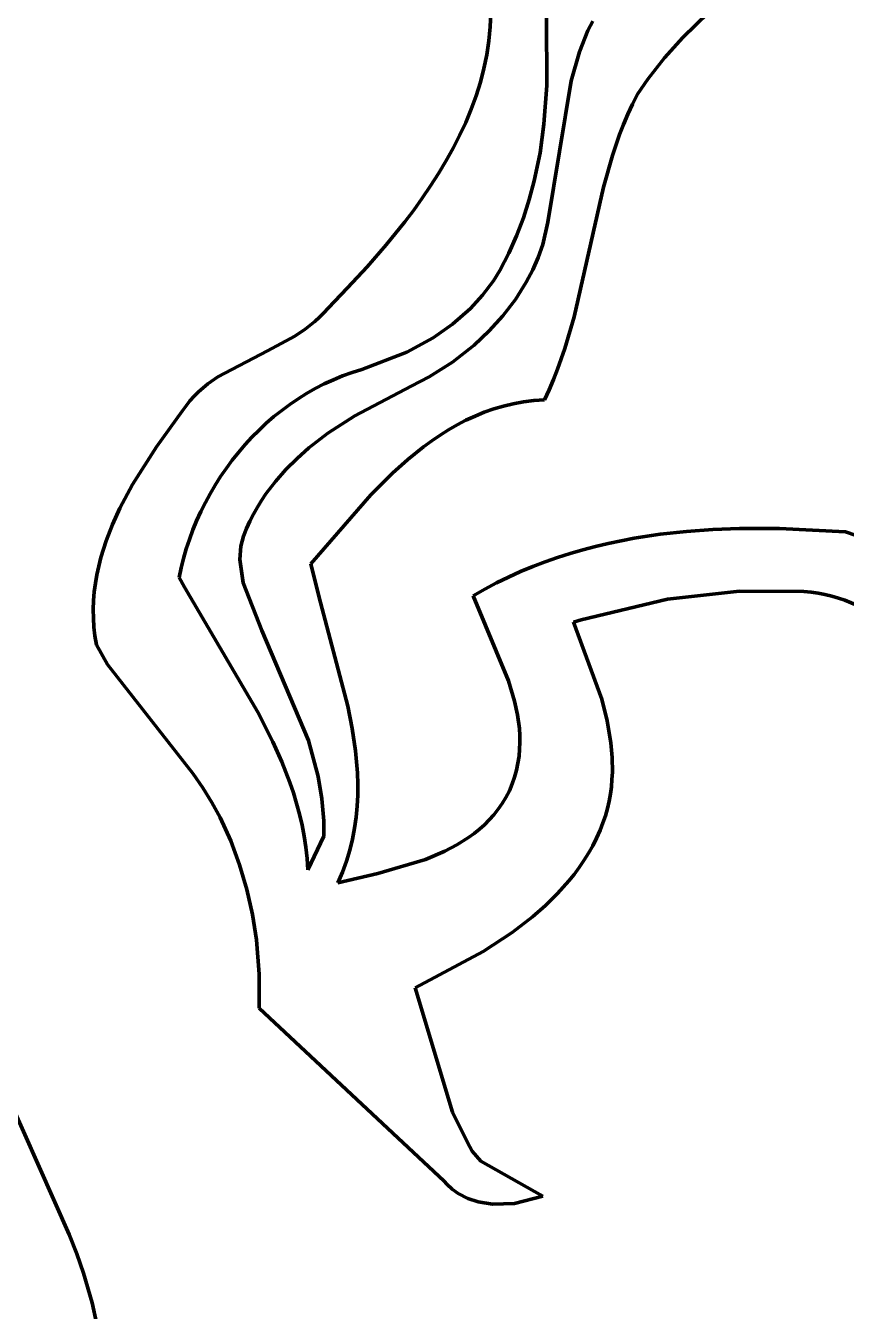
# Model space of a CAD drawing. Header units: millimetres. Extents: x 0 to 12, y 0 to 9.
# Drawn here: x 8.952 to 9.781, y 3.313 to 4.612 of the extents above; entities that cross this region are included whole.
import ezdxf

# ---------------------------------------------------------------- set-up
doc = ezdxf.new("R2010")
doc.units = ezdxf.units.MM
doc.layers.add('color#030303ff', color=7, linetype='CONTINUOUS', lineweight=100)
doc.layers.add('color#ffffffff', color=7, linetype='CONTINUOUS', lineweight=100)

msp = doc.modelspace()

# ---------------------------------------------------------------- linework, layer by layer
at = {"layer": 'color#030303ff'}
for p, q in [((9.4208, 4.6104), (9.4213, 4.6247)), ((9.6415, 4.6253), (9.6153, 4.5997)), ((9.4195, 4.5962), (9.4208, 4.6104)), ((9.4775, 4.6191), (9.478, 4.551)), ((9.5193, 4.6066), (9.5243, 4.6163)), ((9.511, 4.5852), (9.5193, 4.6066)), ((9.6153, 4.5997), (9.5969, 4.5792)), ((9.4174, 4.5821), (9.4195, 4.5962)), ((9.5026, 4.556), (9.511, 4.5852)), ((9.4145, 4.5682), (9.4174, 4.5821)), ((9.5969, 4.5792), (9.58, 4.5575)), ((9.4109, 4.5544), (9.4145, 4.5682)), ((9.4066, 4.5407), (9.4109, 4.5544)), ((9.478, 4.551), (9.4751, 4.5121)), ((9.479, 4.413), (9.5026, 4.556)), ((9.58, 4.5575), (9.5695, 4.5423)), ((9.4016, 4.5272), (9.4066, 4.5407)), ((9.5645, 4.5323), (9.5598, 4.5222)), ((9.5695, 4.5423), (9.5645, 4.5323)), ((9.3961, 4.5139), (9.4016, 4.5272)), ((9.5598, 4.5222), (9.5555, 4.5119)), ((9.3899, 4.5007), (9.3961, 4.5139)), ((9.4751, 4.5121), (9.4711, 4.4832)), ((9.5555, 4.5119), (9.5514, 4.5015)), ((9.3833, 4.4877), (9.3899, 4.5007)), ((9.5514, 4.5015), (9.5442, 4.4805)), ((9.3761, 4.4748), (9.3833, 4.4877)), ((9.4711, 4.4832), (9.4653, 4.4547)), ((9.5442, 4.4805), (9.5352, 4.4484)), ((9.3685, 4.4622), (9.3761, 4.4748)), ((9.3605, 4.4497), (9.3685, 4.4622)), ((9.4653, 4.4547), (9.4603, 4.4359)), ((9.3522, 4.4374), (9.3605, 4.4497)), ((9.5352, 4.4484), (9.5056, 4.3175)), ((9.3435, 4.4253), (9.3522, 4.4374)), ((9.4603, 4.4359), (9.4544, 4.4175)), ((9.3345, 4.4134), (9.3435, 4.4253)), ((9.4544, 4.4175), (9.4475, 4.3994)), ((9.3158, 4.3903), (9.3345, 4.4134)), ((9.4741, 4.3907), (9.479, 4.413)), ((9.2964, 4.3681), (9.3158, 4.3903)), ((9.4475, 4.3994), (9.4396, 4.3817)), ((9.4693, 4.3775), (9.4741, 4.3907)), ((9.4396, 4.3817), (9.4305, 4.3644)), ((9.4637, 4.3648), (9.4693, 4.3775)), ((9.2767, 4.3468), (9.2964, 4.3681)), ((9.4305, 4.3644), (9.424, 4.3539)), ((9.4572, 4.3526), (9.4637, 4.3648)), ((9.424, 4.3539), (9.4131, 4.3393)), ((9.4462, 4.335), (9.4572, 4.3526)), ((9.257, 4.3264), (9.2767, 4.3468)), ((9.4131, 4.3393), (9.4008, 4.3259)), ((9.2527, 4.3216), (9.257, 4.3264)), ((9.4008, 4.3259), (9.3828, 4.31)), ((9.4336, 4.3185), (9.4462, 4.335)), ((9.2339, 4.3049), (9.2437, 4.3127)), ((9.2437, 4.3127), (9.2483, 4.317)), ((9.2483, 4.317), (9.2527, 4.3216)), ((9.4197, 4.3032), (9.4336, 4.3185)), ((9.5056, 4.3175), (9.4963, 4.2855)), ((9.2235, 4.298), (9.2339, 4.3049)), ((9.3828, 4.31), (9.363, 4.2962)), ((9.4045, 4.2889), (9.4197, 4.3032)), ((9.1958, 4.2831), (9.2235, 4.298)), ((9.363, 4.2962), (9.3364, 4.2817)), ((9.3826, 4.2718), (9.4045, 4.2889)), ((9.1457, 4.2569), (9.1958, 4.2831)), ((9.3364, 4.2817), (9.291, 4.2643)), ((9.4963, 4.2855), (9.4889, 4.2645)), ((9.2813, 4.2613), (9.2717, 4.2578)), ((9.291, 4.2643), (9.2813, 4.2613)), ((9.3592, 4.2569), (9.3826, 4.2718)), ((9.4889, 4.2645), (9.4848, 4.2541)), ((9.1261, 4.2417), (9.1356, 4.2497)), ((9.1356, 4.2497), (9.1457, 4.2569)), ((9.2531, 4.2498), (9.2441, 4.2451)), ((9.2623, 4.254), (9.2531, 4.2498)), ((9.2717, 4.2578), (9.2623, 4.254)), ((9.2839, 4.2175), (9.3408, 4.2473)), ((9.3408, 4.2473), (9.3592, 4.2569)), ((9.4848, 4.2541), (9.4803, 4.2439)), ((9.1174, 4.2325), (9.1217, 4.2373)), ((9.1217, 4.2373), (9.1261, 4.2417)), ((9.2267, 4.2348), (9.2183, 4.229)), ((9.2353, 4.2401), (9.2267, 4.2348)), ((9.2441, 4.2451), (9.2353, 4.2401)), ((9.4755, 4.2337), (9.4648, 4.233)), ((9.4803, 4.2439), (9.4755, 4.2337)), ((9.0837, 4.1863), (9.1097, 4.2221)), ((9.1097, 4.2221), (9.1135, 4.2275)), ((9.1135, 4.2275), (9.1174, 4.2325)), ((9.2102, 4.223), (9.2023, 4.2167)), ((9.2183, 4.229), (9.2102, 4.223)), ((9.4148, 4.2211), (9.4055, 4.2173)), ((9.4243, 4.2245), (9.4148, 4.2211)), ((9.4341, 4.2273), (9.4243, 4.2245)), ((9.4441, 4.2297), (9.4341, 4.2273)), ((9.4543, 4.2316), (9.4441, 4.2297)), ((9.4648, 4.233), (9.4543, 4.2316)), ((9.1946, 4.21), (9.1872, 4.2031)), ((9.2023, 4.2167), (9.1946, 4.21)), ((9.2568, 4.1998), (9.2839, 4.2175)), ((9.3874, 4.2084), (9.3786, 4.2034)), ((9.3963, 4.213), (9.3874, 4.2084)), ((9.4055, 4.2173), (9.3963, 4.213)), ((9.1801, 4.1958), (9.1732, 4.1884)), ((9.1872, 4.2031), (9.1801, 4.1958)), ((9.2376, 4.1851), (9.2568, 4.1998)), ((9.3701, 4.198), (9.3617, 4.1923)), ((9.3786, 4.2034), (9.3701, 4.198)), ((9.0595, 4.1481), (9.0837, 4.1863)), ((9.1732, 4.1884), (9.1666, 4.1806)), ((9.2256, 4.1745), (9.2376, 4.1851)), ((9.3535, 4.1863), (9.3375, 4.1735)), ((9.3617, 4.1923), (9.3535, 4.1863)), ((9.1602, 4.1727), (9.1542, 4.1645)), ((9.1666, 4.1806), (9.1602, 4.1727)), ((9.2143, 4.1633), (9.2256, 4.1745)), ((9.3375, 4.1735), (9.3222, 4.1597)), ((9.1484, 4.1561), (9.143, 4.1475)), ((9.1542, 4.1645), (9.1484, 4.1561)), ((9.2038, 4.1513), (9.2143, 4.1633)), ((9.3222, 4.1597), (9.3002, 4.1377)), ((9.0467, 4.1242), (9.0595, 4.1481)), ((9.143, 4.1475), (9.1378, 4.1387)), ((9.1942, 4.1387), (9.2038, 4.1513)), ((9.133, 4.1298), (9.1284, 4.1207)), ((9.1378, 4.1387), (9.133, 4.1298)), ((9.1856, 4.1252), (9.1897, 4.1321)), ((9.1897, 4.1321), (9.1942, 4.1387)), ((9.3002, 4.1377), (9.2395, 4.0681)), ((9.0393, 4.1078), (9.0467, 4.1242)), ((9.1284, 4.1207), (9.1242, 4.1115)), ((9.178, 4.111), (9.1817, 4.1182)), ((9.1817, 4.1182), (9.1856, 4.1252)), ((9.0328, 4.0912), (9.0393, 4.1078)), ((9.1242, 4.1115), (9.1204, 4.1022)), ((9.1747, 4.1036), (9.178, 4.111)), ((9.0275, 4.0742), (9.0328, 4.0912)), ((9.1169, 4.0927), (9.1137, 4.0832)), ((9.1204, 4.1022), (9.1169, 4.0927)), ((9.1689, 4.0857), (9.1717, 4.0959)), ((9.1717, 4.0959), (9.1747, 4.1036)), ((9.54, 4.0886), (9.5661, 4.0938)), ((9.5661, 4.0938), (9.5925, 4.0978)), ((9.5925, 4.0978), (9.6191, 4.1007)), ((9.6191, 4.1007), (9.6458, 4.1026)), ((9.6458, 4.1026), (9.6727, 4.1037)), ((9.6727, 4.1037), (9.7129, 4.1037)), ((9.7129, 4.1037), (9.7796, 4.1004)), ((9.7796, 4.1004), (9.8024, 4.0924)), ((9.1137, 4.0832), (9.1109, 4.0735)), ((9.1677, 4.0722), (9.1689, 4.0857)), ((9.4887, 4.0744), (9.5014, 4.0785)), ((9.5014, 4.0785), (9.5142, 4.0822)), ((9.5142, 4.0822), (9.527, 4.0856)), ((9.527, 4.0856), (9.54, 4.0886)), ((9.0235, 4.057), (9.0253, 4.0657)), ((9.0253, 4.0657), (9.0275, 4.0742)), ((9.1109, 4.0735), (9.1085, 4.0638)), ((9.1712, 4.0488), (9.1677, 4.0722)), ((9.2395, 4.0681), (9.2475, 4.0354)), ((9.4514, 4.0602), (9.4637, 4.0653)), ((9.4637, 4.0653), (9.4762, 4.0701)), ((9.4762, 4.0701), (9.4887, 4.0744)), ((9.022, 4.0484), (9.0235, 4.057)), ((9.1085, 4.0638), (9.1064, 4.054)), ((9.1064, 4.054), (9.1118, 4.0443)), ((9.4271, 4.0487), (9.4392, 4.0546)), ((9.4392, 4.0546), (9.4514, 4.0602)), ((9.0201, 4.0308), (9.0208, 4.0396)), ((9.0208, 4.0396), (9.022, 4.0484)), ((9.1118, 4.0443), (9.1859, 3.9182)), ((9.1902, 4.0007), (9.1712, 4.0488)), ((9.4035, 4.0357), (9.4152, 4.0424)), ((9.4152, 4.0424), (9.4271, 4.0487)), ((9.6726, 4.0403), (9.5998, 4.0322)), ((9.7377, 4.0399), (9.6726, 4.0403)), ((9.7449, 4.0393), (9.7377, 4.0399)), ((9.752, 4.0383), (9.7449, 4.0393)), ((9.0198, 4.0219), (9.0201, 4.0308)), ((9.2475, 4.0354), (9.2769, 3.9241)), ((9.4393, 3.9497), (9.4035, 4.0357)), ((9.5998, 4.0322), (9.5128, 4.0113)), ((9.759, 4.037), (9.752, 4.0383)), ((9.7658, 4.0353), (9.759, 4.037)), ((9.7726, 4.0333), (9.7658, 4.0353)), ((9.7792, 4.0311), (9.7726, 4.0333)), ((9.792, 4.0258), (9.7792, 4.0311)), ((9.0199, 4.013), (9.0198, 4.0219)), ((9.0204, 4.0041), (9.0199, 4.013)), ((9.0214, 3.9951), (9.0204, 4.0041)), ((9.2372, 3.8894), (9.1902, 4.0007)), ((9.5128, 4.0113), (9.505, 4.0089)), ((9.505, 4.0089), (9.5334, 3.9312)), ((9.0229, 3.986), (9.0214, 3.9951)), ((9.0341, 3.9664), (9.0229, 3.986)), ((9.1208, 3.8559), (9.0341, 3.9664)), ((9.4454, 3.9292), (9.4393, 3.9497)), ((9.2769, 3.9241), (9.2813, 3.9016)), ((9.4484, 3.9154), (9.4454, 3.9292)), ((9.5334, 3.9312), (9.5389, 3.9093)), ((9.1859, 3.9182), (9.2012, 3.8882)), ((9.4502, 3.9015), (9.4484, 3.9154)), ((9.5389, 3.9093), (9.5426, 3.8872)), ((9.2813, 3.9016), (9.2847, 3.8791)), ((9.4507, 3.8946), (9.4502, 3.9015)), ((9.2012, 3.8882), (9.2103, 3.8678)), ((9.2468, 3.853), (9.2372, 3.8894)), ((9.4505, 3.8806), (9.4508, 3.8876)), ((9.4508, 3.8876), (9.4507, 3.8946)), ((9.5426, 3.8872), (9.5439, 3.8724)), ((9.2847, 3.8791), (9.2858, 3.8679)), ((9.4488, 3.8667), (9.4499, 3.8737)), ((9.4499, 3.8737), (9.4505, 3.8806)), ((9.5439, 3.8724), (9.5442, 3.8576)), ((9.2103, 3.8678), (9.2184, 3.8471)), ((9.2858, 3.8679), (9.2866, 3.8567)), ((9.4454, 3.8526), (9.4474, 3.8596)), ((9.4474, 3.8596), (9.4488, 3.8667)), ((9.5442, 3.8576), (9.5438, 3.8502)), ((9.1306, 3.8416), (9.1208, 3.8559)), ((9.2184, 3.8471), (9.222, 3.8365)), ((9.2506, 3.8307), (9.2468, 3.853)), ((9.2866, 3.8567), (9.287, 3.8454)), ((9.287, 3.8454), (9.287, 3.8343)), ((9.4401, 3.8386), (9.443, 3.8456)), ((9.443, 3.8456), (9.4454, 3.8526)), ((9.5438, 3.8502), (9.5432, 3.8428)), ((9.1396, 3.8269), (9.1306, 3.8416)), ((9.222, 3.8365), (9.2252, 3.8259)), ((9.287, 3.8343), (9.2864, 3.8231)), ((9.4329, 3.8258), (9.4367, 3.832)), ((9.4367, 3.832), (9.4401, 3.8386)), ((9.5422, 3.8355), (9.5409, 3.8281)), ((9.5432, 3.8428), (9.5422, 3.8355)), ((9.1478, 3.8117), (9.1396, 3.8269)), ((9.2252, 3.8259), (9.2281, 3.8151)), ((9.2526, 3.8082), (9.2506, 3.8307)), ((9.2864, 3.8231), (9.2854, 3.8119)), ((9.4245, 3.8145), (9.4288, 3.82)), ((9.4288, 3.82), (9.4329, 3.8258)), ((9.5392, 3.8208), (9.5372, 3.8135)), ((9.5409, 3.8281), (9.5392, 3.8208)), ((9.1586, 3.7881), (9.1478, 3.8117)), ((9.2281, 3.8151), (9.2307, 3.8041)), ((9.2528, 3.7929), (9.2526, 3.8082)), ((9.2854, 3.8119), (9.2838, 3.8008)), ((9.4149, 3.8044), (9.4198, 3.8093)), ((9.4198, 3.8093), (9.4245, 3.8145)), ((9.5347, 3.8062), (9.5319, 3.7989)), ((9.5372, 3.8135), (9.5347, 3.8062)), ((9.2307, 3.8041), (9.2328, 3.793)), ((9.2328, 3.793), (9.2345, 3.7818)), ((9.2366, 3.7589), (9.2528, 3.7929)), ((9.2838, 3.8008), (9.2817, 3.7897)), ((9.3989, 3.7915), (9.4045, 3.7955)), ((9.4045, 3.7955), (9.4098, 3.7998)), ((9.4098, 3.7998), (9.4149, 3.8044)), ((9.5319, 3.7989), (9.5283, 3.7909)), ((9.1676, 3.7639), (9.1586, 3.7881)), ((9.2345, 3.7818), (9.2358, 3.7704)), ((9.2817, 3.7897), (9.2789, 3.7786)), ((9.3749, 3.7776), (9.3872, 3.7841)), ((9.3872, 3.7841), (9.3989, 3.7915)), ((9.5243, 3.7831), (9.5201, 3.7756)), ((9.5283, 3.7909), (9.5243, 3.7831)), ((9.2358, 3.7704), (9.2366, 3.7589)), ((9.2755, 3.7676), (9.2715, 3.7566)), ((9.2789, 3.7786), (9.2755, 3.7676)), ((9.3074, 3.7551), (9.3554, 3.7693)), ((9.3554, 3.7693), (9.3749, 3.7776)), ((9.5155, 3.7683), (9.5107, 3.7611)), ((9.5201, 3.7756), (9.5155, 3.7683)), ((9.1749, 3.739), (9.1676, 3.7639)), ((9.2715, 3.7566), (9.2667, 3.7457)), ((9.2667, 3.7457), (9.3074, 3.7551)), ((9.5056, 3.7543), (9.5003, 3.7476)), ((9.5107, 3.7611), (9.5056, 3.7543)), ((9.5003, 3.7476), (9.4889, 3.7348)), ((9.1805, 3.7137), (9.1749, 3.739)), ((9.4889, 3.7348), (9.4766, 3.7227)), ((9.4766, 3.7227), (9.4636, 3.7114)), ((9.1845, 3.688), (9.1805, 3.7137)), ((9.4636, 3.7114), (9.4429, 3.6956)), ((9.4429, 3.6956), (9.4136, 3.6765)), ((9.1873, 3.6535), (9.1845, 3.688)), ((9.4136, 3.6765), (9.3451, 3.6397)), ((8.8696, 3.674), (8.9953, 3.3904)), ((9.1874, 3.619), (9.1873, 3.6535)), ((9.3451, 3.6397), (9.3827, 3.5141)), ((9.3743, 3.4442), (9.1874, 3.619)), ((9.3827, 3.5141), (9.3977, 3.4833)), ((9.3977, 3.4833), (9.4027, 3.4745)), ((9.4027, 3.4745), (9.4112, 3.4647)), ((9.4112, 3.4647), (9.4654, 3.4339)), ((9.3769, 3.4414), (9.3743, 3.4442)), ((9.3825, 3.4363), (9.3769, 3.4414)), ((9.3885, 3.432), (9.3825, 3.4363)), ((9.3981, 3.427), (9.3885, 3.432)), ((9.4739, 3.4293), (9.4453, 3.4218)), ((9.4654, 3.4339), (9.4739, 3.4293)), ((9.4085, 3.4235), (9.3981, 3.427)), ((9.423, 3.4211), (9.4085, 3.4235)), ((9.4453, 3.4218), (9.423, 3.4211)), ((8.9953, 3.3904), (9.0031, 3.371)), ((9.0031, 3.371), (9.0099, 3.3514)), ((9.0099, 3.3514), (9.0185, 3.3215)), ((9.0185, 3.3215), (9.0274, 3.2811))]:
    msp.add_line(p, q, dxfattribs=at)
at = {"layer": 'color#ffffffff'}
for p, q in [((9.4213, 4.6247), (9.4208, 4.6104)), ((9.6153, 4.5997), (9.6415, 4.6253)), ((9.4208, 4.6104), (9.4195, 4.5962)), ((9.478, 4.551), (9.4775, 4.6191)), ((9.5243, 4.6163), (9.5193, 4.6066)), ((9.5193, 4.6066), (9.511, 4.5852)), ((9.5969, 4.5792), (9.6153, 4.5997)), ((9.4195, 4.5962), (9.4174, 4.5821)), ((9.511, 4.5852), (9.5026, 4.556)), ((9.4174, 4.5821), (9.4145, 4.5682)), ((9.58, 4.5575), (9.5969, 4.5792)), ((9.4145, 4.5682), (9.4109, 4.5544)), ((9.4109, 4.5544), (9.4066, 4.5407)), ((9.4751, 4.5121), (9.478, 4.551)), ((9.5026, 4.556), (9.479, 4.413)), ((9.5695, 4.5423), (9.58, 4.5575)), ((9.4066, 4.5407), (9.4016, 4.5272)), ((9.5598, 4.5222), (9.5645, 4.5323)), ((9.5645, 4.5323), (9.5695, 4.5423)), ((9.4016, 4.5272), (9.3961, 4.5139)), ((9.5555, 4.5119), (9.5598, 4.5222)), ((9.3961, 4.5139), (9.3899, 4.5007)), ((9.4711, 4.4832), (9.4751, 4.5121)), ((9.5514, 4.5015), (9.5555, 4.5119)), ((9.3899, 4.5007), (9.3833, 4.4877)), ((9.5442, 4.4805), (9.5514, 4.5015)), ((9.3833, 4.4877), (9.3761, 4.4748)), ((9.4653, 4.4547), (9.4711, 4.4832)), ((9.5352, 4.4484), (9.5442, 4.4805)), ((9.3761, 4.4748), (9.3685, 4.4622)), ((9.3685, 4.4622), (9.3605, 4.4497)), ((9.4603, 4.4359), (9.4653, 4.4547)), ((9.3605, 4.4497), (9.3522, 4.4374)), ((9.5056, 4.3175), (9.5352, 4.4484)), ((9.3522, 4.4374), (9.3435, 4.4253)), ((9.4544, 4.4175), (9.4603, 4.4359)), ((9.3435, 4.4253), (9.3345, 4.4134)), ((9.4475, 4.3994), (9.4544, 4.4175)), ((9.3345, 4.4134), (9.3158, 4.3903)), ((9.479, 4.413), (9.4741, 4.3907)), ((9.3158, 4.3903), (9.2964, 4.3681)), ((9.4396, 4.3817), (9.4475, 4.3994)), ((9.4741, 4.3907), (9.4693, 4.3775)), ((9.4305, 4.3644), (9.4396, 4.3817)), ((9.4693, 4.3775), (9.4637, 4.3648)), ((9.2964, 4.3681), (9.2767, 4.3468)), ((9.424, 4.3539), (9.4305, 4.3644)), ((9.4637, 4.3648), (9.4572, 4.3526)), ((9.4131, 4.3393), (9.424, 4.3539)), ((9.4572, 4.3526), (9.4462, 4.335)), ((9.2767, 4.3468), (9.257, 4.3264)), ((9.4008, 4.3259), (9.4131, 4.3393)), ((9.257, 4.3264), (9.2527, 4.3216)), ((9.3828, 4.31), (9.4008, 4.3259)), ((9.4462, 4.335), (9.4336, 4.3185)), ((9.2437, 4.3127), (9.2339, 4.3049)), ((9.2483, 4.317), (9.2437, 4.3127)), ((9.2527, 4.3216), (9.2483, 4.317)), ((9.4336, 4.3185), (9.4197, 4.3032)), ((9.4963, 4.2855), (9.5056, 4.3175)), ((9.2339, 4.3049), (9.2235, 4.298)), ((9.363, 4.2962), (9.3828, 4.31)), ((9.4197, 4.3032), (9.4045, 4.2889)), ((9.2235, 4.298), (9.1958, 4.2831)), ((9.3364, 4.2817), (9.363, 4.2962)), ((9.4045, 4.2889), (9.3826, 4.2718)), ((9.1958, 4.2831), (9.1457, 4.2569)), ((9.291, 4.2643), (9.3364, 4.2817)), ((9.4889, 4.2645), (9.4963, 4.2855)), ((9.2717, 4.2578), (9.2813, 4.2613)), ((9.2813, 4.2613), (9.291, 4.2643)), ((9.3826, 4.2718), (9.3592, 4.2569)), ((9.4848, 4.2541), (9.4889, 4.2645)), ((9.1356, 4.2497), (9.1261, 4.2417)), ((9.1457, 4.2569), (9.1356, 4.2497)), ((9.2441, 4.2451), (9.2531, 4.2498)), ((9.2531, 4.2498), (9.2623, 4.254)), ((9.2623, 4.254), (9.2717, 4.2578)), ((9.3408, 4.2473), (9.2839, 4.2175)), ((9.3592, 4.2569), (9.3408, 4.2473)), ((9.4803, 4.2439), (9.4848, 4.2541)), ((9.1217, 4.2373), (9.1174, 4.2325)), ((9.1261, 4.2417), (9.1217, 4.2373)), ((9.2183, 4.229), (9.2267, 4.2348)), ((9.2267, 4.2348), (9.2353, 4.2401)), ((9.2353, 4.2401), (9.2441, 4.2451)), ((9.4648, 4.233), (9.4755, 4.2337)), ((9.4755, 4.2337), (9.4803, 4.2439)), ((9.1097, 4.2221), (9.0837, 4.1863)), ((9.1135, 4.2275), (9.1097, 4.2221)), ((9.1174, 4.2325), (9.1135, 4.2275)), ((9.2023, 4.2167), (9.2102, 4.223)), ((9.2102, 4.223), (9.2183, 4.229)), ((9.4055, 4.2173), (9.4148, 4.2211)), ((9.4148, 4.2211), (9.4243, 4.2245)), ((9.4243, 4.2245), (9.4341, 4.2273)), ((9.4341, 4.2273), (9.4441, 4.2297)), ((9.4441, 4.2297), (9.4543, 4.2316)), ((9.4543, 4.2316), (9.4648, 4.233)), ((9.1872, 4.2031), (9.1946, 4.21)), ((9.1946, 4.21), (9.2023, 4.2167)), ((9.2839, 4.2175), (9.2568, 4.1998)), ((9.3786, 4.2034), (9.3874, 4.2084)), ((9.3874, 4.2084), (9.3963, 4.213)), ((9.3963, 4.213), (9.4055, 4.2173)), ((9.1732, 4.1884), (9.1801, 4.1958)), ((9.1801, 4.1958), (9.1872, 4.2031)), ((9.2568, 4.1998), (9.2376, 4.1851)), ((9.3617, 4.1923), (9.3701, 4.198)), ((9.3701, 4.198), (9.3786, 4.2034)), ((9.0837, 4.1863), (9.0595, 4.1481)), ((9.1666, 4.1806), (9.1732, 4.1884)), ((9.2376, 4.1851), (9.2256, 4.1745)), ((9.3375, 4.1735), (9.3535, 4.1863)), ((9.3535, 4.1863), (9.3617, 4.1923)), ((9.1542, 4.1645), (9.1602, 4.1727)), ((9.1602, 4.1727), (9.1666, 4.1806)), ((9.2256, 4.1745), (9.2143, 4.1633)), ((9.3222, 4.1597), (9.3375, 4.1735)), ((9.143, 4.1475), (9.1484, 4.1561)), ((9.1484, 4.1561), (9.1542, 4.1645)), ((9.2143, 4.1633), (9.2038, 4.1513)), ((9.3002, 4.1377), (9.3222, 4.1597)), ((9.0595, 4.1481), (9.0467, 4.1242)), ((9.1378, 4.1387), (9.143, 4.1475)), ((9.2038, 4.1513), (9.1942, 4.1387)), ((9.1284, 4.1207), (9.133, 4.1298)), ((9.133, 4.1298), (9.1378, 4.1387)), ((9.1897, 4.1321), (9.1856, 4.1252)), ((9.1942, 4.1387), (9.1897, 4.1321)), ((9.2395, 4.0681), (9.3002, 4.1377)), ((9.0467, 4.1242), (9.0393, 4.1078)), ((9.1242, 4.1115), (9.1284, 4.1207)), ((9.1817, 4.1182), (9.178, 4.111)), ((9.1856, 4.1252), (9.1817, 4.1182)), ((9.0393, 4.1078), (9.0328, 4.0912)), ((9.1204, 4.1022), (9.1242, 4.1115)), ((9.178, 4.111), (9.1747, 4.1036)), ((9.0328, 4.0912), (9.0275, 4.0742)), ((9.1137, 4.0832), (9.1169, 4.0927)), ((9.1169, 4.0927), (9.1204, 4.1022)), ((9.1717, 4.0959), (9.1689, 4.0857)), ((9.1747, 4.1036), (9.1717, 4.0959)), ((9.5661, 4.0938), (9.54, 4.0886)), ((9.5925, 4.0978), (9.5661, 4.0938)), ((9.6191, 4.1007), (9.5925, 4.0978)), ((9.6458, 4.1026), (9.6191, 4.1007)), ((9.6727, 4.1037), (9.6458, 4.1026)), ((9.7129, 4.1037), (9.6727, 4.1037)), ((9.7796, 4.1004), (9.7129, 4.1037)), ((9.8024, 4.0924), (9.7796, 4.1004)), ((9.1109, 4.0735), (9.1137, 4.0832)), ((9.1689, 4.0857), (9.1677, 4.0722)), ((9.5014, 4.0785), (9.4887, 4.0744)), ((9.5142, 4.0822), (9.5014, 4.0785)), ((9.527, 4.0856), (9.5142, 4.0822)), ((9.54, 4.0886), (9.527, 4.0856)), ((9.0253, 4.0657), (9.0235, 4.057)), ((9.0275, 4.0742), (9.0253, 4.0657)), ((9.1085, 4.0638), (9.1109, 4.0735)), ((9.1677, 4.0722), (9.1712, 4.0488)), ((9.2475, 4.0354), (9.2395, 4.0681)), ((9.4637, 4.0653), (9.4514, 4.0602)), ((9.4762, 4.0701), (9.4637, 4.0653)), ((9.4887, 4.0744), (9.4762, 4.0701)), ((9.0235, 4.057), (9.022, 4.0484)), ((9.1064, 4.054), (9.1085, 4.0638)), ((9.1118, 4.0443), (9.1064, 4.054)), ((9.4392, 4.0546), (9.4271, 4.0487)), ((9.4514, 4.0602), (9.4392, 4.0546)), ((9.0208, 4.0396), (9.0201, 4.0308)), ((9.022, 4.0484), (9.0208, 4.0396)), ((9.1859, 3.9182), (9.1118, 4.0443)), ((9.1712, 4.0488), (9.1902, 4.0007)), ((9.4152, 4.0424), (9.4035, 4.0357)), ((9.4271, 4.0487), (9.4152, 4.0424)), ((9.5998, 4.0322), (9.6726, 4.0403)), ((9.6726, 4.0403), (9.7377, 4.0399)), ((9.7377, 4.0399), (9.7449, 4.0393)), ((9.7449, 4.0393), (9.752, 4.0383)), ((9.0201, 4.0308), (9.0198, 4.0219)), ((9.2769, 3.9241), (9.2475, 4.0354)), ((9.4035, 4.0357), (9.4393, 3.9497)), ((9.5128, 4.0113), (9.5998, 4.0322)), ((9.752, 4.0383), (9.759, 4.037)), ((9.759, 4.037), (9.7658, 4.0353)), ((9.7658, 4.0353), (9.7726, 4.0333)), ((9.7726, 4.0333), (9.7792, 4.0311)), ((9.7792, 4.0311), (9.792, 4.0258)), ((9.0198, 4.0219), (9.0199, 4.013)), ((9.0199, 4.013), (9.0204, 4.0041)), ((9.0204, 4.0041), (9.0214, 3.9951)), ((9.1902, 4.0007), (9.2372, 3.8894)), ((9.505, 4.0089), (9.5128, 4.0113)), ((9.5334, 3.9312), (9.505, 4.0089)), ((9.0214, 3.9951), (9.0229, 3.986)), ((9.0229, 3.986), (9.0341, 3.9664)), ((9.0341, 3.9664), (9.1208, 3.8559)), ((9.4393, 3.9497), (9.4454, 3.9292)), ((9.2813, 3.9016), (9.2769, 3.9241)), ((9.4454, 3.9292), (9.4484, 3.9154)), ((9.5389, 3.9093), (9.5334, 3.9312)), ((9.2012, 3.8882), (9.1859, 3.9182)), ((9.4484, 3.9154), (9.4502, 3.9015)), ((9.5426, 3.8872), (9.5389, 3.9093)), ((9.2847, 3.8791), (9.2813, 3.9016)), ((9.4502, 3.9015), (9.4507, 3.8946)), ((9.2103, 3.8678), (9.2012, 3.8882)), ((9.2372, 3.8894), (9.2468, 3.853)), ((9.4508, 3.8876), (9.4505, 3.8806)), ((9.4507, 3.8946), (9.4508, 3.8876)), ((9.5439, 3.8724), (9.5426, 3.8872)), ((9.2858, 3.8679), (9.2847, 3.8791)), ((9.4499, 3.8737), (9.4488, 3.8667)), ((9.4505, 3.8806), (9.4499, 3.8737)), ((9.5442, 3.8576), (9.5439, 3.8724)), ((9.2184, 3.8471), (9.2103, 3.8678)), ((9.2866, 3.8567), (9.2858, 3.8679)), ((9.4474, 3.8596), (9.4454, 3.8526)), ((9.4488, 3.8667), (9.4474, 3.8596)), ((9.5438, 3.8502), (9.5442, 3.8576)), ((9.1208, 3.8559), (9.1306, 3.8416)), ((9.222, 3.8365), (9.2184, 3.8471)), ((9.2468, 3.853), (9.2506, 3.8307)), ((9.287, 3.8454), (9.2866, 3.8567)), ((9.287, 3.8343), (9.287, 3.8454)), ((9.443, 3.8456), (9.4401, 3.8386)), ((9.4454, 3.8526), (9.443, 3.8456)), ((9.5432, 3.8428), (9.5438, 3.8502)), ((9.1306, 3.8416), (9.1396, 3.8269)), ((9.2252, 3.8259), (9.222, 3.8365)), ((9.2864, 3.8231), (9.287, 3.8343)), ((9.4367, 3.832), (9.4329, 3.8258)), ((9.4401, 3.8386), (9.4367, 3.832)), ((9.5409, 3.8281), (9.5422, 3.8355)), ((9.5422, 3.8355), (9.5432, 3.8428)), ((9.1396, 3.8269), (9.1478, 3.8117)), ((9.2281, 3.8151), (9.2252, 3.8259)), ((9.2506, 3.8307), (9.2526, 3.8082)), ((9.2854, 3.8119), (9.2864, 3.8231)), ((9.4288, 3.82), (9.4245, 3.8145)), ((9.4329, 3.8258), (9.4288, 3.82)), ((9.5372, 3.8135), (9.5392, 3.8208)), ((9.5392, 3.8208), (9.5409, 3.8281)), ((9.1478, 3.8117), (9.1586, 3.7881)), ((9.2307, 3.8041), (9.2281, 3.8151)), ((9.2526, 3.8082), (9.2528, 3.7929)), ((9.2838, 3.8008), (9.2854, 3.8119)), ((9.4198, 3.8093), (9.4149, 3.8044)), ((9.4245, 3.8145), (9.4198, 3.8093)), ((9.5319, 3.7989), (9.5347, 3.8062)), ((9.5347, 3.8062), (9.5372, 3.8135)), ((9.2328, 3.793), (9.2307, 3.8041)), ((9.2345, 3.7818), (9.2328, 3.793)), ((9.2528, 3.7929), (9.2366, 3.7589)), ((9.2817, 3.7897), (9.2838, 3.8008)), ((9.4045, 3.7955), (9.3989, 3.7915)), ((9.4098, 3.7998), (9.4045, 3.7955)), ((9.4149, 3.8044), (9.4098, 3.7998)), ((9.5283, 3.7909), (9.5319, 3.7989)), ((9.1586, 3.7881), (9.1676, 3.7639)), ((9.2358, 3.7704), (9.2345, 3.7818)), ((9.2789, 3.7786), (9.2817, 3.7897)), ((9.3872, 3.7841), (9.3749, 3.7776)), ((9.3989, 3.7915), (9.3872, 3.7841)), ((9.5201, 3.7756), (9.5243, 3.7831)), ((9.5243, 3.7831), (9.5283, 3.7909)), ((9.2366, 3.7589), (9.2358, 3.7704)), ((9.2715, 3.7566), (9.2755, 3.7676)), ((9.2755, 3.7676), (9.2789, 3.7786)), ((9.3554, 3.7693), (9.3074, 3.7551)), ((9.3749, 3.7776), (9.3554, 3.7693)), ((9.5107, 3.7611), (9.5155, 3.7683)), ((9.5155, 3.7683), (9.5201, 3.7756)), ((9.1676, 3.7639), (9.1749, 3.739)), ((9.2667, 3.7457), (9.2715, 3.7566)), ((9.3074, 3.7551), (9.2667, 3.7457)), ((9.5003, 3.7476), (9.5056, 3.7543)), ((9.5056, 3.7543), (9.5107, 3.7611)), ((9.4889, 3.7348), (9.5003, 3.7476)), ((9.1749, 3.739), (9.1805, 3.7137)), ((9.4766, 3.7227), (9.4889, 3.7348)), ((9.4636, 3.7114), (9.4766, 3.7227)), ((9.1805, 3.7137), (9.1845, 3.688)), ((9.4429, 3.6956), (9.4636, 3.7114)), ((9.4136, 3.6765), (9.4429, 3.6956)), ((9.1845, 3.688), (9.1873, 3.6535)), ((9.3451, 3.6397), (9.4136, 3.6765)), ((8.9953, 3.3904), (8.8696, 3.674)), ((9.1873, 3.6535), (9.1874, 3.619)), ((9.3827, 3.5141), (9.3451, 3.6397)), ((9.1874, 3.619), (9.3743, 3.4442)), ((9.3977, 3.4833), (9.3827, 3.5141)), ((9.4027, 3.4745), (9.3977, 3.4833)), ((9.4112, 3.4647), (9.4027, 3.4745)), ((9.4654, 3.4339), (9.4112, 3.4647)), ((9.3743, 3.4442), (9.3769, 3.4414)), ((9.3769, 3.4414), (9.3825, 3.4363)), ((9.3825, 3.4363), (9.3885, 3.432)), ((9.3885, 3.432), (9.3981, 3.427)), ((9.4453, 3.4218), (9.4739, 3.4293)), ((9.4739, 3.4293), (9.4654, 3.4339)), ((9.3981, 3.427), (9.4085, 3.4235)), ((9.4085, 3.4235), (9.423, 3.4211)), ((9.423, 3.4211), (9.4453, 3.4218)), ((9.0031, 3.371), (8.9953, 3.3904)), ((9.0099, 3.3514), (9.0031, 3.371)), ((9.0185, 3.3215), (9.0099, 3.3514)), ((9.0274, 3.2811), (9.0185, 3.3215))]:
    msp.add_line(p, q, dxfattribs=at)

doc.saveas('drawing.dxf')
